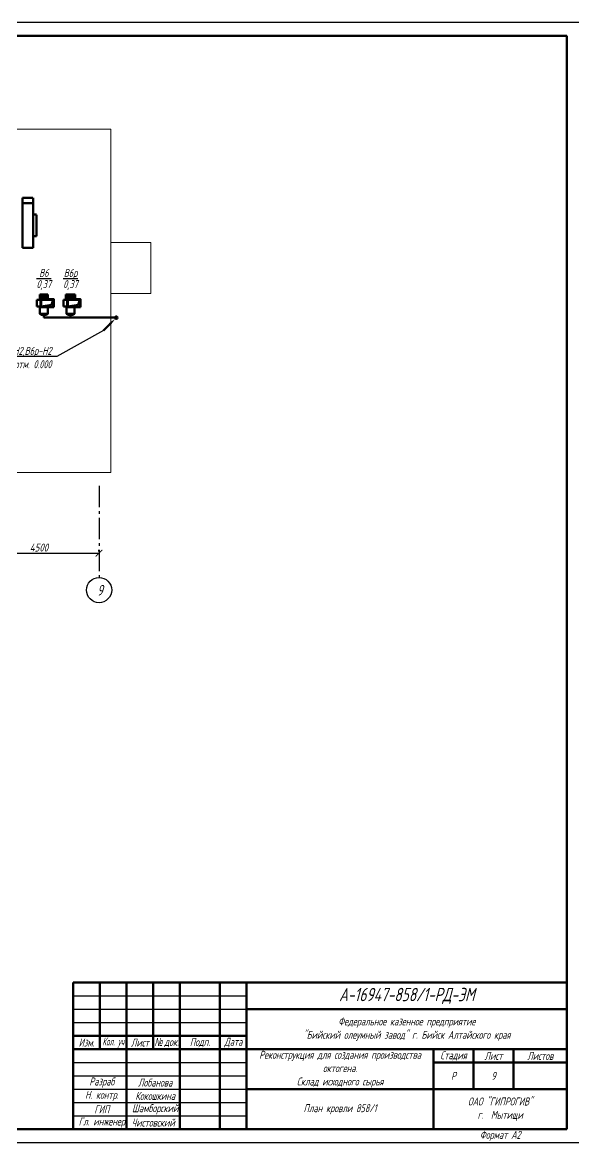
# Model space of a CAD drawing. Header units: millimetres. Extents: x -10490 to 5162, y -5053 to 76.
# Drawn here: x -3867.1 to -3660.5, y -344.1 to 75.9 of the extents above; entities that cross this region are included whole.
import ezdxf
from ezdxf import colors
from ezdxf.entities.mleader import LeaderData, LeaderLine
from ezdxf.math import Vec2, Vec3

# ---------------------------------------------------------------- set-up
doc = ezdxf.new("R2010")
doc.units = ezdxf.units.MM
doc.linetypes.add('gost6', pattern=[12, 8, -1.5, 1, -1.5])
doc.layers.get('Defpoints').update_dxf_attribs({"color": 33})
for name, color, linetype, lineweight in [('КаБель силовой (Вновь)', 1, 'Continuous', 60), ('Линия выноска', 137, 'Continuous', 25), ('Осевая', 4, 'gost6', 25), ('Размерная', 4, 'Continuous', 25), ('Рамка толстая', 7, 'Continuous', 60), ('Рамка тонкая', 5, 'Continuous', 25), ('Строительный', 251, 'Continuous', 13), ('Текст', 2, 'Continuous', 25), ('Штампы', 252, 'Continuous', 25), ('ЭлектрооБорудование (Вновь)', 160, 'Continuous', 60)]:
    doc.layers.add(name, color=color, linetype=linetype, lineweight=lineweight)
doc.styles.add('gost shx', font='gost.shx', dxfattribs={"oblique": 15})
doc.styles.add('SIMPLEX', font='simplex.shx', dxfattribs={"width": 0.7, "oblique": 15})
doc.styles.add('СИМПЛЕКС', font='simplex.shx', dxfattribs={"width": 0.7, "oblique": 15, "height": 500})
doc.dimstyles.new('ISO-25', dxfattribs={"dimtxt": 3, "dimasz": 2.5, "dimexe": 1.25, "dimexo": 0.625, "dimtad": 1, "dimtxsty": 'gost shx', "dimcen": 2.5, "dimclrt": 2, "dimadec": 0, "dimazin": 0, "dimtfac": 1, "dimtmove": 0, "dimatfit": 3, "dimfxl": 1, "dimarcsym": 0})

# ---------------------------------------------------------------- blocks, each defined once
blk = doc.blocks.new('_ArchTick')
at = {"color": 0, "linetype": 'ByBlock', "const_width": 0.15}
blk.add_lwpolyline([(-0.5, -0.5), (0.5, 0.5)], dxfattribs=at)
blk = doc.blocks.new('*D494')
at = {"layer": 'Defpoints', "color": 0, "lineweight": 30, "transparency": 16777216}
for p in [(-3883.34, -123.16), (-3838.4, -123.16), (-3838.4, -123.16)]:
    blk.add_point(p, dxfattribs=at)
at = {"layer": 'Размерная', "color": 0, "lineweight": -2, "transparency": 16777216}
for p, q in [((-3883.34, -122.54), (-3883.34, -121.91)), ((-3883.34, -123.16), (-3838.4, -123.16)), ((-3838.4, -122.54), (-3838.4, -121.91))]:
    blk.add_line(p, q, dxfattribs=at)
at = {"layer": 'Размерная', "color": 0, "lineweight": -2, "transparency": 16777216, "xscale": 2.5, "yscale": 2.5, "zscale": 2.5, "rotation": 180}
blk.add_blockref('_ArchTick', (-3883.34, -123.16), dxfattribs=at)
at = {"layer": 'Размерная', "color": 0, "lineweight": -2, "transparency": 16777216, "xscale": 2.5, "yscale": 2.5, "zscale": 2.5}
blk.add_blockref('_ArchTick', (-3838.4, -123.16), dxfattribs=at)
at = {"layer": 'Размерная', "color": 2, "transparency": 16777216, "insert": (-3860.87, -121.04), "char_height": 3, "attachment_point": 5, "style": 'gost shx'}
blk.add_mtext('4500', dxfattribs=at)
blk = doc.blocks.new('A$C0CDB385D')
at = {"layer": 'Рамка толстая'}
for p, q in [((589, 415), (20, 415)), ((589, 5), (589, 415)), ((20, 5), (589, 5))]:
    blk.add_line(p, q, dxfattribs=at)
at = {"layer": 'Рамка тонкая'}
for p, q in [((594, 420), (0, 420)), ((0, 0), (594, 0))]:
    blk.add_line(p, q, dxfattribs=at)
blk = doc.blocks.new('_None')

msp = doc.modelspace()

# ---------------------------------------------------------------- hatches: boundary and pattern name
at = {"layer": 'КаБель силовой (Вновь)'}
msp.add_hatch(color=256, dxfattribs=at).paths.add_polyline_path([(-3831.39156, -34.85048, 1), (-3832.39156, -34.85048, 1)])
at = {"layer": 'ЭлектрооБорудование (Вновь)', "ltscale": 10}
h = msp.add_hatch(dxfattribs=at)
h.set_pattern_fill('ANSI37', color=256, scale=0.26, angle=180, style=0)
h.set_pattern_definition([(225, (-6303.7441, -1521.798), (0.58371665, -0.58371665), []), (315, (-6303.7441, -1521.798), (0.58371665, 0.58371665), [])])
h.paths.add_polyline_path([(-3860.55156, -28.18048), (-3860.29156, -28.18048), (-3860.29156, -27.93048), (-3857.55156, -27.93048), (-3857.55156, -26.18048), (-3860.55156, -26.18048)])
h = msp.add_hatch(dxfattribs=at)
h.set_pattern_fill('ANSI37', color=256, scale=0.26, angle=180, style=0)
h.set_pattern_definition([(225, (-6293.7441, -1521.798), (0.58371665, -0.58371665), []), (315, (-6293.7441, -1521.798), (0.58371665, 0.58371665), [])])
h.paths.add_polyline_path([(-3850.84895, -28.18048), (-3850.29156, -28.18048), (-3850.29156, -27.93048), (-3847.27656, -27.93048), (-3847.27656, -26.18048), (-3850.84895, -26.18048)])

# ---------------------------------------------------------------- linework, layer by layer
at = {"layer": 'КаБель силовой (Вновь)'}
for p, q in [((-3859.05156, -33.85048), (-3859.05156, -34.85048)), ((-3859.05156, -34.85048), (-3831.89156, -34.85048)), ((-3849.05156, -33.85048), (-3849.05156, -34.85048)), ((-3836.68598, -39.6449), (-3834.36643, -37.32535))]:
    msp.add_line(p, q, dxfattribs=at)
msp.add_circle((-3831.89156, -34.85048), 0.5, dxfattribs=at)
msp.add_solid([(-3834.71998, -36.9718), (-3834.01288, -37.6789), (-3832.24511, -35.20403)], dxfattribs=at)
at = {"layer": 'Осевая'}
msp.add_line((-3838.29156, -97.85018), (-3838.29156, -132.27501), dxfattribs=at)
at = {"layer": 'Рамка тонкая'}
msp.add_circle((-3838.34351, -136.99317), 4.71844, dxfattribs=at)
at = {"layer": 'Строительный', "ltscale": 100}
for points in [[(-4172.69156, 35.85317), (-3833.89156, 35.85317), (-3833.89156, -92.94683), (-3981.39156, -92.94683), (-3981.39156, -114.54645), (-4029.39156, -114.54645), (-4029.39156, -92.94683), (-4172.69156, -92.94683), (-4172.69156, 35.85317)], [(-3833.89156, -25.84683), (-3818.89156, -25.84683), (-3818.89156, -6.64683), (-3833.89156, -6.64683)]]:
    msp.add_lwpolyline(points, dxfattribs=at)
at = {"layer": 'Штампы', "lineweight": 60}
for p, q in [((-3848.04361, -284.14683), (-3663.04361, -284.14683)), ((-3848.04361, -284.14683), (-3848.04361, -339.14683)), ((-3838.04361, -284.14683), (-3838.04361, -309.14683)), ((-3828.04361, -284.14683), (-3828.04361, -339.14683)), ((-3818.04361, -284.14683), (-3818.04361, -309.14683)), ((-3808.04361, -284.14683), (-3808.04361, -339.14683)), ((-3793.04361, -284.14683), (-3793.04361, -339.14683)), ((-3783.04361, -284.14683), (-3783.04361, -339.14683)), ((-3783.04361, -294.14683), (-3663.04361, -294.14683)), ((-3848.04361, -304.14683), (-3783.04361, -304.14683)), ((-3848.04361, -309.14683), (-3663.04361, -309.14683)), ((-3713.04361, -309.14683), (-3713.04361, -339.14683)), ((-3698.04361, -309.14683), (-3698.04361, -324.14683)), ((-3683.04361, -309.14683), (-3683.04361, -324.14683)), ((-3713.04361, -314.14683), (-3663.04361, -314.14683)), ((-3783.04361, -324.14683), (-3663.04361, -324.14683))]:
    msp.add_line(p, q, dxfattribs=at)
at = {"layer": 'Штампы', "color": 5, "lineweight": 25}
for p, q in [((-3848.04361, -289.14683), (-3783.04361, -289.14683)), ((-3848.04361, -294.14683), (-3783.04361, -294.14683)), ((-3848.04361, -299.14683), (-3783.04361, -299.14683)), ((-3848.04361, -314.14683), (-3783.04361, -314.14683)), ((-3848.04361, -319.14683), (-3783.04361, -319.14683)), ((-3848.04361, -324.14683), (-3783.04361, -324.14683)), ((-3848.04361, -329.14683), (-3783.04361, -329.14683)), ((-3848.04361, -334.14683), (-3783.04361, -334.14683))]:
    msp.add_line(p, q, dxfattribs=at)
at = {"layer": 'ЭлектрооБорудование (Вновь)', "ltscale": 10}
for p, q in [((-3867.06317, 8.12213), (-3867.06317, 10.12213)), ((-3867.0378, 10.12213), (-3863.12996, 10.12213)), ((-3863.08766, 10.12213), (-3863.08766, 8.18131)), ((-3867.07171, 8.14088), (-3867.07171, -8.65912)), ((-3863.08171, 8.14088), (-3867.07171, 8.14088)), ((-3863.08171, -8.65912), (-3863.08171, 8.14088)), ((-3861.85205, 3.82506), (-3863.12816, 3.82506)), ((-3861.82032, -0.23732), (-3861.82032, 3.76268)), ((-3861.82032, 3.76268), (-3861.82032, -4.23732)), ((-3861.82032, -4.23732), (-3863.24417, -4.23732)), ((-3867.07171, -8.65912), (-3863.08171, -8.65912)), ((-3861.73156, -28.18048), (-3860.29156, -28.18048)), ((-3861.73156, -30.68048), (-3861.73156, -28.18048)), ((-3860.55156, -26.18048), (-3857.55156, -26.18048)), ((-3860.55156, -28.18048), (-3860.55156, -26.18048)), ((-3857.55156, -26.18048), (-3857.55156, -27.93048)), ((-3856.17361, -30.01265), (-3855.54156, -28.18048)), ((-3851.73156, -28.18048), (-3850.29156, -28.18048)), ((-3851.73156, -30.68048), (-3851.73156, -28.18048)), ((-3850.84895, -28.18048), (-3850.84895, -26.18048)), ((-3850.82656, -26.18048), (-3847.27656, -26.18048)), ((-3847.27656, -26.18048), (-3847.27656, -27.93048)), ((-3846.17361, -30.01265), (-3845.54156, -28.18048)), ((-3861.73156, -30.68048), (-3860.29156, -30.68048)), ((-3860.5132, -33.41766), (-3860.5132, -30.68048)), ((-3859.99661, -33.85048), (-3860.5132, -33.41766)), ((-3860.5132, -33.41766), (-3859.05156, -33.41766)), ((-3860.04156, -30.68048), (-3856.17361, -30.01265)), ((-3857.58991, -33.41766), (-3859.05156, -33.41766)), ((-3858.10651, -33.85048), (-3857.58991, -33.41766)), ((-3857.58991, -33.41766), (-3857.58991, -30.93048)), ((-3851.73156, -30.68048), (-3850.29156, -30.68048)), ((-3850.5132, -33.41766), (-3850.5132, -30.68048)), ((-3849.99661, -33.85048), (-3850.5132, -33.41766)), ((-3850.5132, -33.41766), (-3849.05156, -33.41766)), ((-3850.04156, -30.68048), (-3846.17361, -30.01265)), ((-3847.58991, -33.41766), (-3849.05156, -33.41766)), ((-3848.10651, -33.85048), (-3847.58991, -33.41766)), ((-3847.58991, -33.41766), (-3847.58991, -30.93048)), ((-3859.99661, -33.85048), (-3858.10651, -33.85048)), ((-3848.10651, -33.85048), (-3849.99661, -33.85048))]:
    msp.add_line(p, q, dxfattribs=at)
for points in [[(-3855.29156, -30.93048), (-3860.29156, -30.93048), (-3860.29156, -27.93048), (-3855.29156, -27.93048)], [(-3855.54156, -30.68048), (-3860.04156, -30.68048), (-3860.04156, -28.18048), (-3855.54156, -28.18048)], [(-3845.29156, -30.93048), (-3850.29156, -30.93048), (-3850.29156, -27.93048), (-3845.29156, -27.93048)], [(-3845.54156, -30.68048), (-3850.04156, -30.68048), (-3850.04156, -28.18048), (-3845.54156, -28.18048)]]:
    msp.add_lwpolyline(points, close=True, dxfattribs=at)

# ---------------------------------------------------------------- block references
msp.add_blockref('A$C0CDB385D', (-4252.0436, -344.14684))

# ---------------------------------------------------------------- texts
at = {"layer": 'Текст', "style": 'SIMPLEX', "oblique": 15, "width": 0.7}
msp.add_text('9', height=4, dxfattribs=at).set_placement((-3839.07626, -139.04695))
at = {"layer": 'Текст', "char_height": 3, "width": 5.6507904, "attachment_point": 5, "style": 'SIMPLEX'}
for s, insert in [('\\A1;{\\W0.6;\\SВ6/0,37;}', (-3859.05156, -20.17608)), ('\\A1;{\\W0.6;\\SВ6р/0,37;}', (-3849.05156, -20.17608))]:
    msp.add_mtext(s, dxfattribs=dict(at, insert=insert))
at = {"layer": 'Штампы', "color": 2, "attachment_point": 5, "style": 'SIMPLEX'}
for s, insert, char_height, width in [('А-16947-858/1-РД-ЭМ', (-3723.04361, -289.14683), 5, 120), ('Федеральное казенное предприятие\\P"Бийский олеумный завод" г. Бийск Алтайского края', (-3723.04361, -301.64683), 3, 120), ('Изм.', (-3843.04361, -306.64683), 3, 10), ('{\\W0.5;Кол. уч}', (-3833.04361, -306.64683), 3, 10), ('{\\W0.7;Лист}', (-3823.04361, -306.64683), 3, 10), ('{\\fArial|b0|i0|c204|p34;\\W0.6;№ \\Fsimplex|c204;док.}', (-3813.04361, -306.64683), 3, 10), ('Подп.', (-3800.54361, -306.64683), 3, 15), ('{\\W0.7;Дата}', (-3788.04361, -306.64683), 3, 10), ('Стадия', (-3705.54361, -311.64683), 3, 15), ('Лист', (-3690.54361, -311.64683), 3, 15), ('Листов', (-3673.04361, -311.64683), 3, 20), ('Реконструкция для создания производства октогена. \\PСклад исходного сырья', (-3748.04361, -316.64683), 3, 70), ('Р', (-3705.54361, -319.14683), 3, 15), ('9', (-3690.54361, -319.14683), 3, 15), (' Разраб', (-3838.04361, -321.64683), 3, 20), (' Лобанова', (-3818.04361, -321.64683), 3, 20), (' Н. контр.', (-3838.04361, -326.64683), 3, 20), (' Кокошкина', (-3818.04361, -326.64683), 3, 20), ('ОАО "ГИПРОГИВ"\\Pг.  Мытищи', (-3688.04361, -331.64683), 3, 50), (' ГИП', (-3838.04361, -331.64683), 3, 20), ('{\\W0.6; Шамборский}', (-3818.04361, -331.64683), 3, 20), ('План кровли 858/1', (-3748.04361, -331.64683), 3, 70), ('{\\W0.6; Гл. инженер}', (-3838.04361, -336.64683), 3, 20), ('{\\W0.6;Чистовский}', (-3818.04361, -336.64683), 3, 20), ('Формат А2', (-3688.04361, -341.64683), 3, 50)]:
    msp.add_mtext(s, dxfattribs=dict(at, insert=insert, char_height=char_height, width=width))

# ---------------------------------------------------------------- dimensions: what is measured, and where the dimension line sits
at = {"layer": 'Размерная'}
dim = msp.add_linear_dim(base=(-3838.39547, -123.16056), p1=(-3883.34351, -123.16056), p2=(-3838.39547, -123.16056), dimstyle='ISO-25', override={"dimlfac": 100, "dimrnd": 500, "dimblk1": 'ArchTick', "dimblk2": 'ArchTick', "dimsah": 1}, dxfattribs=at)
dim.commit()
dim.dimension.update_dxf_attribs({"geometry": '*D494', "text_midpoint": (-3860.86949, -121.03556)})

# ---------------------------------------------------------------- leaders
at = {"layer": 'Линия выноска'}
ml = msp.add_multileader_mtext('Standard', dxfattribs=at)
ml.set_content('В6-Н2,В6р-Н2\\Pс отм. 0.000', color=2, style='СИМПЛЕКС')
ml.set_leader_properties()
ml.set_arrow_properties(name='NONE')
ml.build(insert=Vec2(0, 0))
ml.multileader.update_dxf_attribs({"text_left_attachment_type": 6, "text_right_attachment_type": 6, "dogleg_length": 0, "arrow_head_size": 2})
ctx = ml.context
ctx.base_point, ctx.char_height, ctx.arrow_head_size, ctx.plane_origin = Vec3(-3882.61127, -49.40823), 3, 2, Vec3(-3879.62488, -83.59771)
ctx.left_attachment, ctx.right_attachment, ctx.text_align_type = 6, 6, 2
notes = []
notes.append((ctx, [(1, (1, 1, 0), (-3854.16053, -49.40823), (-1, 0), 0, [(0, [(-3836.68598, -39.6449)], 0, [])])]))
ctx.mtext.insert, ctx.mtext.alignment, ctx.mtext.flow_direction = Vec3(-3856.16053, -45.80823), 3, 5
for ctx, leaders in notes:
    for number, flags, end, landing, length, lines in leaders:
        leader = LeaderData()
        leader.index, (leader.has_last_leader_line, leader.has_dogleg_vector, leader.attachment_direction) = number, flags
        leader.last_leader_point, leader.dogleg_vector, leader.dogleg_length = Vec3(end), Vec3(landing), length
        for number, points, colour, breaks in lines:
            line = LeaderLine()
            line.index, line.vertices, line.color, line.breaks = number, Vec3.list(points), colors.encode_raw_color(colour), breaks
            leader.lines.append(line)
        ctx.leaders.append(leader)

doc.saveas('drawing.dxf')
